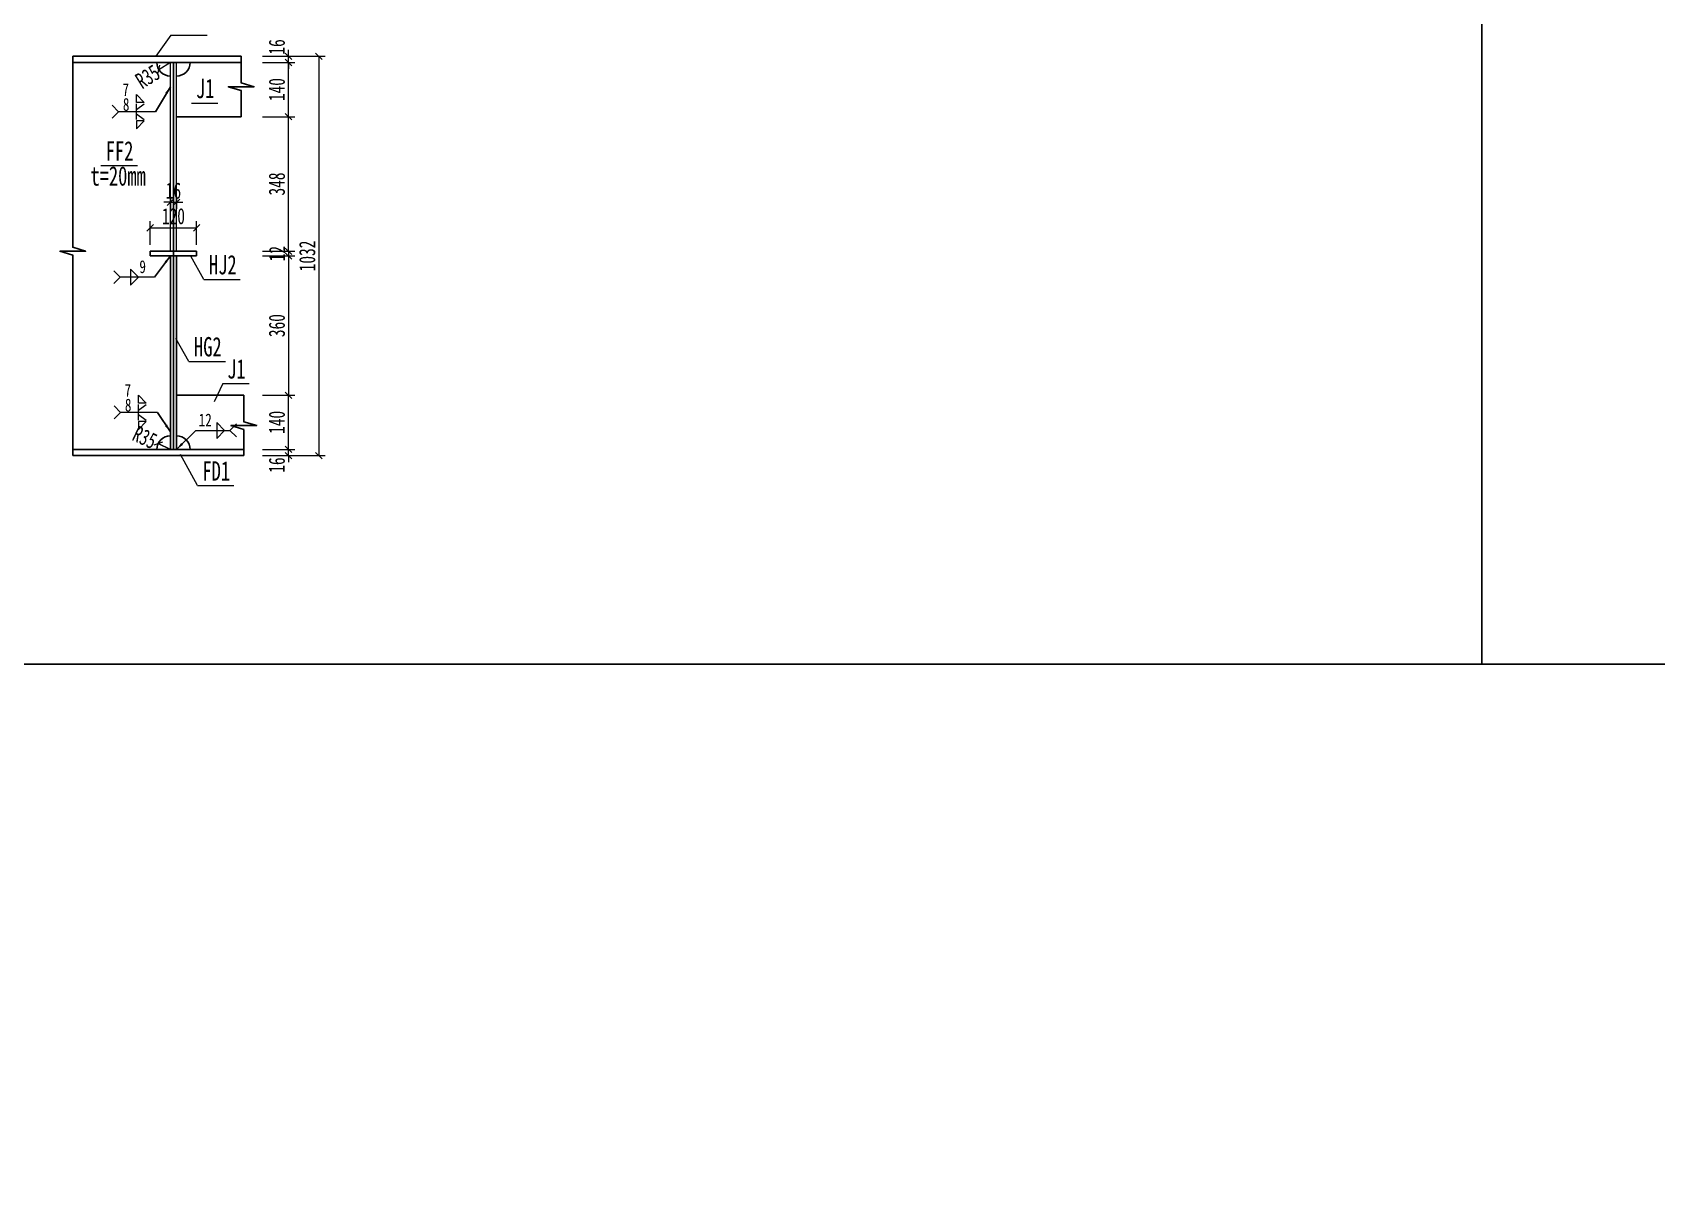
# Model space of a CAD drawing. Header units: millimetres. Extents: x -60009 to 63758, y -2164 to 95433.
# Drawn here: x 9022 to 13218, y 63072 to 66037 of the extents above; entities that cross this region are included whole.
import ezdxf
from ezdxf.enums import TextEntityAlignment as Align

# ---------------------------------------------------------------- set-up
doc = ezdxf.new("R2010")
doc.units = ezdxf.units.MM
doc.linetypes.add('DASHED', pattern=[0.75, 0.5, -0.25])
doc.layers.get('Defpoints').update_dxf_attribs({"color": 8})
for name, color, linetype, lineweight in [('Dim', 4, 'Continuous', 15), ('文字', 7, 'Continuous', 15), ('细实线', 4, 'Continuous', 15), ('虚线', 7, 'DASHED', 15), ('钢板粗线', 1, 'Continuous', 25)]:
    doc.layers.add(name, color=color, linetype=linetype, lineweight=lineweight)
doc.layers.add('Text', color=4, linetype='Continuous')
doc.styles.add('111', font='仿宋_GB2312.TTF', dxfattribs={"width": 0.7})
doc.styles.add('BM_Dim', font='仿宋_GB2312.TTF', dxfattribs={"width": 0.85})
doc.styles.add('SMEDI', font='仿宋_GB2312.TTF', dxfattribs={"width": 0.75})
doc.styles.get("Standard").update_dxf_attribs({"font": '仿宋_GB2312.TTF'})
doc.dimstyles.new('200', dxfattribs={"dimscale": 0, "dimtxt": 2.5, "dimasz": 1, "dimexe": 1, "dimexo": 1, "dimgap": 0.6, "dimtad": 1, "dimdec": 0, "dimdsep": 46, "dimtxsty": '111', "dimblk": 'OBLIQUE', "dimcen": 0, "dimclrd": 4, "dimclre": 4, "dimclrt": 4, "dimadec": 1, "dimazin": 2, "dimtfac": 1, "dimtdec": 0, "dimtix": 1, "dimtmove": 2, "dimatfit": 3, "dimfxl": 4, "dimfxlon": 1, "dimtolj": 1, "dimlwd": -1, "dimlwe": -1, "dimarcsym": 0})
doc.dimstyles.new('MSteel_1.0_1.0', dxfattribs={"dimtxt": 3, "dimasz": 1.2, "dimexe": 1, "dimexo": 1, "dimgap": 1, "dimtad": 3, "dimtoh": 1, "dimdec": 0, "dimzin": 0, "dimdsep": 46, "dimtxsty": 'Standard', "dimblk": 'ARCHTICK', "dimcen": 0.09, "dimclrd": 3, "dimclre": 3, "dimadec": 0, "dimazin": 0, "dimtfac": 1, "dimtdec": 4, "dimtofl": 0, "dimtmove": 0, "dimatfit": 3, "dimfxl": 1, "dimtolj": 1, "dimtzin": 0, "dimarcsym": 0})

# ---------------------------------------------------------------- blocks, each defined once
blk = doc.blocks.new('_Oblique')
at = {"color": 0, "linetype": 'ByBlock', "lineweight": -2}
blk.add_line((-0.5, -0.5), (0.5, 0.5), dxfattribs=at)
blk = doc.blocks.new('*D72')
at = {"layer": 'Defpoints', "color": 0}
for p in [(9535.3, 65975.1), (9683.4, 65975.1), (9534.8, 65959.1)]:
    blk.add_point(p, dxfattribs=at)
at = {"layer": '细实线', "color": 4}
for p, q in [((9616.7, 65975.1), (9700, 65975.1)), ((9683.4, 65975.1), (9683.4, 65991.7)), ((9683.4, 65959.1), (9683.4, 65975.1)), ((9616.7, 65959.1), (9700, 65959.1)), ((9683.4, 65959.1), (9683.4, 65942.4))]:
    blk.add_line(p, q, dxfattribs=at)
at = {"layer": '细实线', "color": 4, "xscale": 16.66666666666666, "yscale": 16.66666666666666, "zscale": 16.66666666666666}
for p, rotation in [((9683.4, 65975.1), 270), ((9683.4, 65959.1), 90)]:
    blk.add_blockref('_Oblique', p, dxfattribs=dict(at, rotation=rotation))
at = {"layer": '细实线', "color": 4, "insert": (9653.5, 65999.3), "char_height": 41.67, "attachment_point": 5, "rotation": 90, "style": '111'}
blk.add_mtext('\\A1;16', dxfattribs=at)
blk = doc.blocks.new('*D73')
at = {"layer": 'Defpoints', "color": 0}
for p in [(9291, 64959.1), (9683.4, 64959.1), (9290.3, 64943.1)]:
    blk.add_point(p, dxfattribs=at)
at = {"layer": '细实线', "color": 4}
for p, q in [((9616.7, 64959.1), (9700, 64959.1)), ((9683.4, 64959.1), (9683.4, 64975.7)), ((9683.4, 64943.1), (9683.4, 64959.1)), ((9616.7, 64943.1), (9700, 64943.1)), ((9683.4, 64943.1), (9683.4, 64926.4))]:
    blk.add_line(p, q, dxfattribs=at)
at = {"layer": '细实线', "color": 4, "xscale": 16.66666666666666, "yscale": 16.66666666666666, "zscale": 16.66666666666666}
for p, rotation in [((9683.4, 64959.1), 270), ((9683.4, 64943.1), 90)]:
    blk.add_blockref('_Oblique', p, dxfattribs=dict(at, rotation=rotation))
at = {"layer": '细实线', "color": 4, "insert": (9653.5, 64918.7), "char_height": 41.67, "attachment_point": 5, "rotation": 90, "style": '111'}
blk.add_mtext('\\A1;16', dxfattribs=at)
blk = doc.blocks.new('*D74')
at = {"layer": 'Defpoints', "color": 0}
for p in [(9568.6, 65975.1), (9290.3, 64943.1), (9761.8, 64943.1)]:
    blk.add_point(p, dxfattribs=at)
at = {"layer": '细实线', "color": 4}
for p, q in [((9695.2, 65975.1), (9778.5, 65975.1)), ((9761.8, 65975.1), (9761.8, 64943.1)), ((9695.2, 64943.1), (9778.5, 64943.1))]:
    blk.add_line(p, q, dxfattribs=at)
at = {"layer": '细实线', "color": 4, "xscale": 16.66666666666666, "yscale": 16.66666666666666, "zscale": 16.66666666666666}
for p, rotation in [((9761.8, 65975.1), 90), ((9761.8, 64943.1), 270)]:
    blk.add_blockref('_Oblique', p, dxfattribs=dict(at, rotation=rotation))
at = {"layer": '细实线', "color": 4, "insert": (9732, 65459.1), "char_height": 41.67, "attachment_point": 5, "rotation": 90, "style": '111'}
blk.add_mtext('\\A1;1032', dxfattribs=at)
blk = doc.blocks.new('*D75')
at = {"layer": 'Defpoints', "color": 0}
for p in [(9446.2, 65531.9), (9326.2, 65471.1), (9446.2, 65471.1)]:
    blk.add_point(p, dxfattribs=at)
at = {"layer": '细实线', "color": 4}
for p, q in [((9326.2, 65487.7), (9326.2, 65548.6)), ((9446.2, 65487.7), (9446.2, 65548.6)), ((9326.2, 65531.9), (9446.2, 65531.9))]:
    blk.add_line(p, q, dxfattribs=at)
at = {"layer": '细实线', "color": 4, "xscale": 16.66666666666666, "yscale": 16.66666666666666, "zscale": 16.66666666666666, "rotation": 180}
blk.add_blockref('_Oblique', (9326.2, 65531.9), dxfattribs=at)
at = {"layer": '细实线', "color": 4, "xscale": 16.66666666666666, "yscale": 16.66666666666666, "zscale": 16.66666666666666}
blk.add_blockref('_Oblique', (9446.2, 65531.9), dxfattribs=at)
at = {"layer": '细实线', "color": 4, "insert": (9386.2, 65561.7), "char_height": 41.67, "attachment_point": 5, "style": '111'}
blk.add_mtext('\\A1;120', dxfattribs=at)
blk = doc.blocks.new('*D76')
at = {"layer": 'Defpoints', "color": 0}
for p in [(9378.2, 65628.9), (9394.2, 65628.9), (9394.2, 65597.8)]:
    blk.add_point(p, dxfattribs=at)
at = {"layer": '细实线', "color": 4}
for p, q in [((9378.2, 65597.8), (9361.5, 65597.8)), ((9378.2, 65612.2), (9378.2, 65581.2)), ((9378.2, 65597.8), (9394.2, 65597.8)), ((9394.2, 65612.2), (9394.2, 65581.2)), ((9394.2, 65597.8), (9410.9, 65597.8))]:
    blk.add_line(p, q, dxfattribs=at)
at = {"layer": '细实线', "color": 4, "xscale": 16.66666666666666, "yscale": 16.66666666666666, "zscale": 16.66666666666666}
blk.add_blockref('_Oblique', (9378.2, 65597.8), dxfattribs=at)
at = {"layer": '细实线', "color": 4, "xscale": 16.66666666666666, "yscale": 16.66666666666666, "zscale": 16.66666666666666, "rotation": 180}
blk.add_blockref('_Oblique', (9394.2, 65597.8), dxfattribs=at)
at = {"layer": '细实线', "color": 4, "insert": (9386.2, 65627.7), "char_height": 41.67, "attachment_point": 5, "style": '111'}
blk.add_mtext('\\A1;16', dxfattribs=at)
blk = doc.blocks.new('*D77')
at = {"layer": 'Defpoints', "color": 0}
for p in [(9534.8, 65959.1), (9683.4, 65959.1), (9534.8, 65819.1)]:
    blk.add_point(p, dxfattribs=at)
at = {"layer": '细实线', "color": 4}
for p, q in [((9616.7, 65959.1), (9700, 65959.1)), ((9683.4, 65819.1), (9683.4, 65959.1)), ((9616.7, 65819.1), (9700, 65819.1))]:
    blk.add_line(p, q, dxfattribs=at)
at = {"layer": '细实线', "color": 4, "xscale": 16.66666666666666, "yscale": 16.66666666666666, "zscale": 16.66666666666666}
for p, rotation in [((9683.4, 65959.1), 90), ((9683.4, 65819.1), 270)]:
    blk.add_blockref('_Oblique', p, dxfattribs=dict(at, rotation=rotation))
at = {"layer": '细实线', "color": 4, "insert": (9653.5, 65889.1), "char_height": 41.67, "attachment_point": 5, "rotation": 90, "style": '111'}
blk.add_mtext('\\A1;140', dxfattribs=at)
blk = doc.blocks.new('*D78')
at = {"layer": 'Defpoints', "color": 0}
for p in [(9534.8, 65099.1), (9683.4, 65099.1), (9534.8, 64959.1)]:
    blk.add_point(p, dxfattribs=at)
at = {"layer": '细实线', "color": 4}
for p, q in [((9616.7, 65099.1), (9700, 65099.1)), ((9683.4, 64959.1), (9683.4, 65099.1)), ((9616.7, 64959.1), (9700, 64959.1))]:
    blk.add_line(p, q, dxfattribs=at)
at = {"layer": '细实线', "color": 4, "xscale": 16.66666666666666, "yscale": 16.66666666666666, "zscale": 16.66666666666666}
for p, rotation in [((9683.4, 65099.1), 90), ((9683.4, 64959.1), 270)]:
    blk.add_blockref('_Oblique', p, dxfattribs=dict(at, rotation=rotation))
at = {"layer": '细实线', "color": 4, "insert": (9653.5, 65029.1), "char_height": 41.67, "attachment_point": 5, "rotation": 90, "style": '111'}
blk.add_mtext('\\A1;140', dxfattribs=at)
blk = doc.blocks.new('*D79')
at = {"layer": 'Defpoints', "color": 0}
for p in [(9480.6, 65471.1), (9480.6, 65459.1), (9683.4, 65459.1)]:
    blk.add_point(p, dxfattribs=at)
at = {"layer": '细实线', "color": 4}
for p, q in [((9616.7, 65471.1), (9700, 65471.1)), ((9683.4, 65471.1), (9683.4, 65487.7)), ((9683.4, 65471.1), (9683.4, 65459.1)), ((9616.7, 65459.1), (9700, 65459.1)), ((9683.4, 65459.1), (9683.4, 65442.4))]:
    blk.add_line(p, q, dxfattribs=at)
at = {"layer": '细实线', "color": 4, "xscale": 16.66666666666666, "yscale": 16.66666666666666, "zscale": 16.66666666666666}
for p, rotation in [((9683.4, 65471.1), 270), ((9683.4, 65459.1), 90)]:
    blk.add_blockref('_Oblique', p, dxfattribs=dict(at, rotation=rotation))
at = {"layer": '细实线', "color": 4, "insert": (9654, 65465.1), "char_height": 41.67, "attachment_point": 5, "rotation": 90, "style": '111'}
blk.add_mtext('\\A1;12', dxfattribs=at)
blk = doc.blocks.new('*D80')
at = {"layer": 'Defpoints', "color": 0}
for p in [(9446.2, 65459.1), (9480.6, 65099.1), (9683.4, 65099.1)]:
    blk.add_point(p, dxfattribs=at)
at = {"layer": '细实线', "color": 4}
for p, q in [((9616.7, 65459.1), (9700, 65459.1)), ((9683.4, 65459.1), (9683.4, 65099.1)), ((9616.7, 65099.1), (9700, 65099.1))]:
    blk.add_line(p, q, dxfattribs=at)
at = {"layer": '细实线', "color": 4, "xscale": 16.66666666666666, "yscale": 16.66666666666666, "zscale": 16.66666666666666}
for p, rotation in [((9683.4, 65459.1), 90), ((9683.4, 65099.1), 270)]:
    blk.add_blockref('_Oblique', p, dxfattribs=dict(at, rotation=rotation))
at = {"layer": '细实线', "color": 4, "insert": (9653.5, 65279.1), "char_height": 41.67, "attachment_point": 5, "rotation": 90, "style": '111'}
blk.add_mtext('\\A1;360', dxfattribs=at)
blk = doc.blocks.new('*D81')
at = {"layer": 'Defpoints', "color": 0}
for p in [(9480.6, 65819.1), (9683.4, 65819.1), (9446.2, 65471.1)]:
    blk.add_point(p, dxfattribs=at)
at = {"layer": '细实线', "color": 4}
for p, q in [((9616.7, 65819.1), (9700, 65819.1)), ((9683.4, 65471.1), (9683.4, 65819.1)), ((9616.7, 65471.1), (9700, 65471.1))]:
    blk.add_line(p, q, dxfattribs=at)
at = {"layer": '细实线', "color": 4, "xscale": 16.66666666666666, "yscale": 16.66666666666666, "zscale": 16.66666666666666}
for p, rotation in [((9683.4, 65819.1), 90), ((9683.4, 65471.1), 270)]:
    blk.add_blockref('_Oblique', p, dxfattribs=dict(at, rotation=rotation))
at = {"layer": '细实线', "color": 4, "insert": (9653.5, 65645.1), "char_height": 41.67, "attachment_point": 5, "rotation": 90, "style": '111'}
blk.add_mtext('\\A1;348', dxfattribs=at)
blk = doc.blocks.new('_ArchTick')
at = {"color": 0, "linetype": 'ByBlock', "const_width": 0.15}
blk.add_lwpolyline([(-0.5, -0.5), (0.5, 0.5)], dxfattribs=at)
blk = doc.blocks.new('角焊缝1')
at = {"layer": 'Dim'}
blk.add_line((-3101.17, 370.22), (-3106.48, 370.22), dxfattribs=at)
blk.add_lwpolyline([(-3107.48, 369.22), (-3106.48, 370.22), (-3107.48, 371.22)], dxfattribs=at)
blk.add_lwpolyline([(-3104.91, 371.45), (-3104.91, 368.99), (-3103.68, 370.22)], close=True, dxfattribs=at)
blk = doc.blocks.new('*D82')
at = {"layer": 'Defpoints', "color": 0}
for p in [(9348.5, 65940.5), (9378.2, 65959.1)]:
    blk.add_point(p, dxfattribs=at)
at = {"layer": '细实线', "color": 4}
for p in [(9378.2, 65959.1), (9348.5, 65940.5)]:
    blk.add_line(p, (9348.5, 65940.5), dxfattribs=at)
at = {"layer": '细实线', "color": 4, "xscale": 16.66666666666666, "yscale": 16.66666666666666, "zscale": 16.66666666666666, "rotation": 32.02449342933514}
blk.add_blockref('_Oblique', (9348.5, 65940.5), dxfattribs=at)
at = {"layer": '细实线', "color": 4, "insert": (9319.7, 65922.5), "char_height": 41.67, "attachment_point": 5, "rotation": 32.0245, "style": '111'}
blk.add_mtext('\\A1;R35', dxfattribs=at)
blk = doc.blocks.new('*D83')
at = {"layer": 'Defpoints', "color": 0}
for p in [(9346.5, 64974), (9378.2, 64959.1)]:
    blk.add_point(p, dxfattribs=at)
at = {"layer": '细实线', "color": 4}
for p, q in [((9346.5, 64974), (9378.2, 64959.1)), ((9378.2, 64959.1), (9346.5, 64974))]:
    blk.add_line(p, q, dxfattribs=at)
at = {"layer": '细实线', "color": 4, "xscale": 16.66666666666666, "yscale": 16.66666666666666, "zscale": 16.66666666666666, "rotation": 154.7418794215429}
blk.add_blockref('_Oblique', (9346.5, 64974), dxfattribs=at)
at = {"layer": '细实线', "color": 4, "insert": (9312.4, 64990.1), "char_height": 41.67, "attachment_point": 5, "rotation": 334.7419, "style": '111'}
blk.add_mtext('\\A1;R35', dxfattribs=at)
blk = doc.blocks.new('*D271')
at = {"layer": 'Defpoints', "color": 0, "transparency": 16777216}
for p in [(21100.9, 67033.4), (21986.2, 67032), (21099.3, 66017.4), (21984.6, 66032), (21099.2, 65919.6)]:
    blk.add_point(p, dxfattribs=at)
at = {"layer": '细实线', "color": 4, "transparency": 16777216}
for p, q in [((21099.2, 65986.3), (21099.1, 65903)), ((21984.6, 65984.9), (21984.4, 65901.5))]:
    blk.add_line(p, q, dxfattribs=at)
blk.add_arc((-34515894092.1, -21492456430780), 21492484212182.8, 89.907985640573, 89.907985642933, dxfattribs=at)
at = {"layer": '细实线', "color": 4, "transparency": 16777216, "xscale": 16.66666666666666, "yscale": 16.66666666666666, "zscale": 16.66666666666666}
for p, rotation in [((21099.1, 65919.6), 179.9079856429328), ((21984.4, 65918.2), 359.9079856405726)]:
    blk.add_blockref('_Oblique', p, dxfattribs=dict(at, rotation=rotation))
at = {"layer": '细实线', "color": 4, "transparency": 16777216, "insert": (21541.8, 65948.7), "char_height": 41.67, "attachment_point": 5, "rotation": 359.908, "style": '111'}
blk.add_mtext('885', dxfattribs=at)
blk = doc.blocks.new('*D273')
at = {"layer": 'Defpoints', "color": 0, "transparency": 16777216}
for p in [(21101.2, 67117), (21100.9, 67033.4), (21986.2, 67032), (21099.3, 66017.4), (21984.6, 66032)]:
    blk.add_point(p, dxfattribs=at)
at = {"layer": '细实线', "color": 4, "transparency": 16777216}
for p, q in [((21100.9, 67050.4), (21101.1, 67133.7)), ((21986.3, 67049), (21986.4, 67132.3))]:
    blk.add_line(p, q, dxfattribs=at)
blk.add_arc((-34515894092.1, -21492456430780), 21492484213380.2, 89.907985640573, 89.907985642933, dxfattribs=at)
at = {"layer": '细实线', "color": 4, "transparency": 16777216, "xscale": 16.66666666666666, "yscale": 16.66666666666666, "zscale": 16.66666666666666}
for p, rotation in [((21101.1, 67117), 179.9079856429328), ((21986.4, 67115.6), 359.9079856405726)]:
    blk.add_blockref('_Oblique', p, dxfattribs=dict(at, rotation=rotation))
at = {"layer": '细实线', "color": 4, "transparency": 16777216, "insert": (21543.8, 67146.2), "char_height": 41.67, "attachment_point": 5, "rotation": 359.908, "style": '111'}
blk.add_mtext('885', dxfattribs=at)
blk = doc.blocks.new('角焊缝2')
at = {"layer": 'Dim'}
blk.add_line((-3138.01, 370.22), (-3132.7, 370.22), dxfattribs=at)
blk.add_lwpolyline([(-3134.75, 371.45), (-3134.75, 368.99), (-3133.52, 370.22)], close=True, dxfattribs=at)
blk.add_lwpolyline([(-3131.7, 369.22), (-3132.7, 370.22), (-3131.7, 371.22)], dxfattribs=at)
blk = doc.blocks.new('半融透2')
at = {"layer": 'Dim'}
for p, q in [((0, 0), (-5.71, 0)), ((-2.95, 0.34), (-1.72, 1.21)), ((-2.95, -0.34), (-1.72, -1.21))]:
    blk.add_line(p, q, dxfattribs=at)
for points in [[(-1.72, 1.41), (-2.95, 1.41), (-2.95, 2.65)], [(-1.72, -1.41), (-2.95, -1.41), (-2.95, -2.65)]]:
    blk.add_lwpolyline(points, close=True, dxfattribs=at)
for points in [[(-6.71, -1), (-5.71, 0), (-6.71, 1)], [(-2.95, -1.21), (-2.95, 0), (-2.95, 1.21)]]:
    blk.add_lwpolyline(points, dxfattribs=at)
at = {"layer": 'Text', "style": 'SMEDI', "width": 0.75}
blk.add_text('7', height=2, dxfattribs=at).set_placement((-5.1, 3.42), align=Align.MIDDLE_LEFT)

msp = doc.modelspace()

# ---------------------------------------------------------------- linework, layer by layer
for points in [[(9126.1, 64943.1), (9126.1, 65461.4), (9092.7, 65471.4), (9159.4, 65471.4), (9126.1, 65481.4), (9126.1, 65494.7), (9126.1, 65975.1)], [(9561.2, 65819.1), (9561.2, 65886.5), (9527.9, 65896.5), (9594.5, 65896.5), (9561.2, 65906.5), (9561.2, 65919.8), (9561.2, 65975.1)], [(9567.9, 64943.1), (9567.9, 65010.5), (9534.6, 65020.5), (9601.3, 65020.5), (9567.9, 65030.5), (9567.9, 65043.8), (9567.9, 65099.1)]]:
    msp.add_lwpolyline(points)
at = {"layer": 'Defpoints'}
msp.add_line((9386.2, 64959.1), (9386.2, 65959.1), dxfattribs=at)
for points in [[(6349.8, 68667.5), (12766.5, 68667.5), (12766.5, 64404.2), (6349.8, 64404.2)], [(12766.5, 68667.5), (19183.2, 68667.5), (19183.2, 64404.2), (12766.5, 64404.2)]]:
    msp.add_lwpolyline(points, close=True, dxfattribs=at)
at = {"layer": '细实线'}
for p, q in [((9379.5, 66029.4), (9340.8, 65975.1)), ((9379.5, 66029.4), (9473.6, 66029.4)), ((9432.9, 65853.9), (9501.2, 65853.9)), ((9198.2, 65692.6), (9293.5, 65692.6)), ((9465, 65398.5), (9430.9, 65458.2)), ((9465, 65398.5), (9559, 65398.5)), ((9426.3, 65186.3), (9392.2, 65246.1)), ((9426.3, 65186.3), (9520.4, 65186.3)), ((9513.7, 65129.1), (9491.1, 65082.4)), ((9513.7, 65129.1), (9582, 65129.1)), ((9448, 64865.5), (9404.4, 64946.3)), ((9448, 64865.5), (9542.1, 64865.5))]:
    msp.add_line(p, q, dxfattribs=at)
at = {"layer": '虚线', "ltscale": 2}
for p, q in [((9378.2, 65471.1), (9378.2, 65959.1)), ((9394.2, 65471.1), (9394.2, 65959.1))]:
    msp.add_line(p, q, dxfattribs=at)
at = {"layer": '钢板粗线'}
for p, q in [((9126.1, 65975.1), (9561.2, 65975.1)), ((9126.1, 65959.1), (9561.2, 65959.1)), ((9394.2, 65819.1), (9561.2, 65819.1)), ((9326.2, 65471.1), (9446.2, 65471.1)), ((9326.2, 65459.1), (9326.2, 65471.1)), ((9446.2, 65459.1), (9446.2, 65471.1)), ((9326.2, 65459.1), (9446.2, 65459.1)), ((9378.2, 64959.1), (9378.2, 65459.1)), ((9394.2, 64959.1), (9394.2, 65459.1)), ((9567.9, 65099.1), (9394.2, 65099.1)), ((9126.1, 64959.1), (9567.9, 64959.1)), ((9126.1, 64943.1), (9567.9, 64943.1))]:
    msp.add_line(p, q, dxfattribs=at)
for centre, start, end in [((9378.2, 65959.1), 180, 270), ((9394.2, 65959.1), 270, 0), ((9378.2, 64959.1), 90, 180), ((9394.2, 64959.1), 0, 90)]:
    msp.add_arc(centre, 35, start, end, dxfattribs=at)

# ---------------------------------------------------------------- block references
at = {"layer": '细实线', "xscale": 16.66666666666666, "yscale": 16.66666666666666, "zscale": 16.66666666666666}
for name, p in [('半融透2', (9339.5, 65831.8)), ('角焊缝1', (61023.5, 59234)), ('半融透2', (9344.8, 65054.8)), ('角焊缝2', (61743.8, 58837.9))]:
    msp.add_blockref(name, p, dxfattribs=at)

# ---------------------------------------------------------------- texts
at = {"layer": 'Text', "style": 'SMEDI', "width": 0.75}
for s, height, p in [('8', 33.3, (9255.5, 65850.8)), ('9', 33.3, (9298.2, 65431.3)), ('8', 33.3, (9260.7, 65073.8)), ('12', 33.33, (9451.3, 65035.1))]:
    msp.add_text(s, height=height, dxfattribs=at).set_placement(p, align=Align.MIDDLE_LEFT)
at = {"layer": '文字', "style": 'BM_Dim', "width": 0.7}
for s, p in [('J1', (9468.1, 65852)), ('FF2', (9247, 65690.7)), ('t=20mm', (9243.3, 65625.9)), ('HJ2', (9513.8, 65396.6)), ('HG2', (9475.1, 65184.5)), ('J1', (9548.9, 65127.3)), ('FD1', (9496.8, 64863.6))]:
    msp.add_text(s, height=50, dxfattribs=at).set_placement(p, align=Align.BOTTOM_CENTER)

# ---------------------------------------------------------------- dimensions: what is measured, and where the dimension line sits
at = {"layer": '细实线'}
for base, picture, middle in [((21101.2, 67117), '*D273', (21543.8, 67146.2)), ((21099.2, 65919.6), '*D271', (21541.8, 65948.7))]:
    dim = msp.add_angular_dim_2l(base=base, line1=((21099.3, 66017.4), (21100.9, 67033.4)), line2=((21986.2, 67032), (21984.6, 66032)), text='885', dimstyle='200', override={"dimscale": 16.666667, "dimtxsty": '111', "dimblk": 'Oblique'}, dxfattribs=at)
    dim.commit()
    dim.dimension.update_dxf_attribs({"geometry": picture, "text_midpoint": middle})
for base, p1, p2, picture, middle in [((9683.4, 65975.1), (9534.8, 65959.1), (9535.3, 65975.1), '*D72', (9653.5, 65999.3)), ((9683.4, 64959.1), (9290.3, 64943.1), (9291, 64959.1), '*D73', (9653.5, 64918.7))]:
    dim = msp.add_linear_dim(base=base, p1=p1, p2=p2, angle=90, dimstyle='200', override={"dimscale": 16.666667, "dimblk": 'Oblique'}, dxfattribs=at)
    dim.commit()
    dim.dimension.update_dxf_attribs({"geometry": picture, "text_midpoint": middle, "dimtype": 160})
for center, mpoint, picture, middle in [((9378.2, 65959.1), (9348.5, 65940.5), '*D82', (9319.7, 65922.5)), ((9378.2, 64959.1), (9346.5, 64974), '*D83', (9312.4, 64990.1))]:
    dim = msp.add_radius_dim(center=center, mpoint=mpoint, dimstyle='200', override={"dimscale": 16.666667, "dimblk": 'Oblique'}, dxfattribs=at)
    dim.commit()
    dim.dimension.update_dxf_attribs({"geometry": picture, "text_midpoint": middle, "dimtype": 164})
for base, p1, p2, angle, picture, middle in [((9761.8, 64943.1), (9568.6, 65975.1), (9290.3, 64943.1), 90, '*D74', (9732, 65459.1)), ((9683.4, 65959.1), (9534.8, 65819.1), (9534.8, 65959.1), 90, '*D77', (9653.5, 65889.1)), ((9683.4, 65819.1), (9446.2, 65471.1), (9480.6, 65819.1), 270, '*D81', (9653.5, 65645.1)), ((9683.4, 65099.1), (9446.2, 65459.1), (9480.6, 65099.1), 90, '*D80', (9653.5, 65279.1)), ((9683.4, 65459.1), (9480.6, 65471.1), (9480.6, 65459.1), 90, '*D79', (9654, 65465.1)), ((9683.4, 65099.1), (9534.8, 64959.1), (9534.8, 65099.1), 90, '*D78', (9653.5, 65029.1))]:
    dim = msp.add_linear_dim(base=base, p1=p1, p2=p2, angle=angle, dimstyle='200', override={"dimscale": 16.666667, "dimblk": 'Oblique'}, dxfattribs=at)
    dim.commit()
    dim.dimension.update_dxf_attribs({"geometry": picture, "text_midpoint": middle})
for base, p1, p2, picture, middle in [((9394.2, 65597.8), (9378.2, 65628.9), (9394.2, 65628.9), '*D76', (9386.2, 65627.7)), ((9446.2, 65531.9), (9326.2, 65471.1), (9446.2, 65471.1), '*D75', (9386.2, 65561.7))]:
    dim = msp.add_linear_dim(base=base, p1=p1, p2=p2, dimstyle='200', override={"dimscale": 16.666667, "dimblk": 'Oblique'}, dxfattribs=at)
    dim.commit()
    dim.dimension.update_dxf_attribs({"geometry": picture, "text_midpoint": middle})

# ---------------------------------------------------------------- leaders
at = {"layer": 'Dim'}
for points in [[(9378.2, 65896.6), (9339.5, 65831.8)], [(9378.2, 65459.1), (9337.2, 65404.4)], [(9378.2, 65004.8), (9344.8, 65054.8)], [(9394.2, 64959.1), (9443.7, 65008.3)]]:
    msp.add_leader(points, dimstyle='MSteel_1.0_1.0', override={"dimscale": 16.666667, "dimclrd": 256}, dxfattribs=at)

doc.saveas('drawing.dxf')
